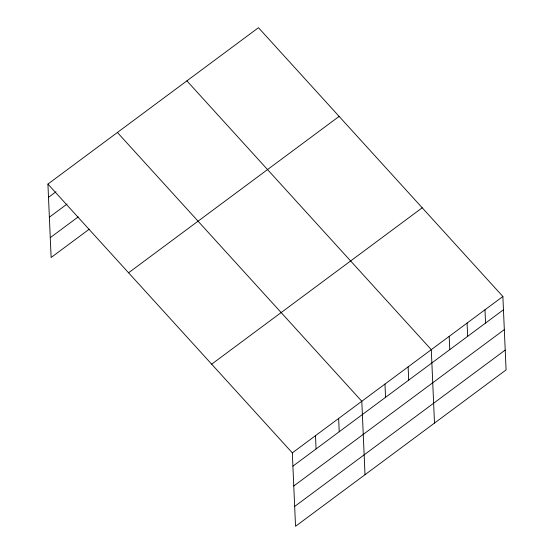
<?xml version="1.0" encoding="UTF-8"?>
<svg xmlns="http://www.w3.org/2000/svg" width="554" height="554" viewBox="0 0 554 554"><rect width="100%" height="100%" fill="white"/><g stroke="black" fill="none" stroke-linecap="round" stroke-linejoin="round"><path stroke-width="0.83" d="M47.921 184.08L258.469 27.7L502.873 296.494L506.079 369.92L295.531 526.3L292.325 452.874L47.921 184.08L51.127 257.506L89.27 229.169M48.503 197.342L55.996 191.774M49.368 217.196L67.076 204.038M50.262 237.652L78.19 216.905M128.576 272.783L339.124 116.402M211.67 364.172L422.217 207.792M292.325 452.874L502.873 296.494M292.907 466.136L503.454 309.755M293.772 485.99L504.32 329.609M294.666 506.446L505.213 350.066M186.885 80.87L431.289 349.664L434.495 423.09M117.4 132.475L361.804 401.269L365.01 474.695M484.979 309.79L485.553 323.044M467.077 323.079L467.659 336.34M449.183 336.375L449.765 349.629M408.125 366.866L408.707 380.127M384.968 384.067L385.549 397.329M338.646 418.471L339.228 431.732M315.489 435.673L316.064 448.934"/></g></svg>
